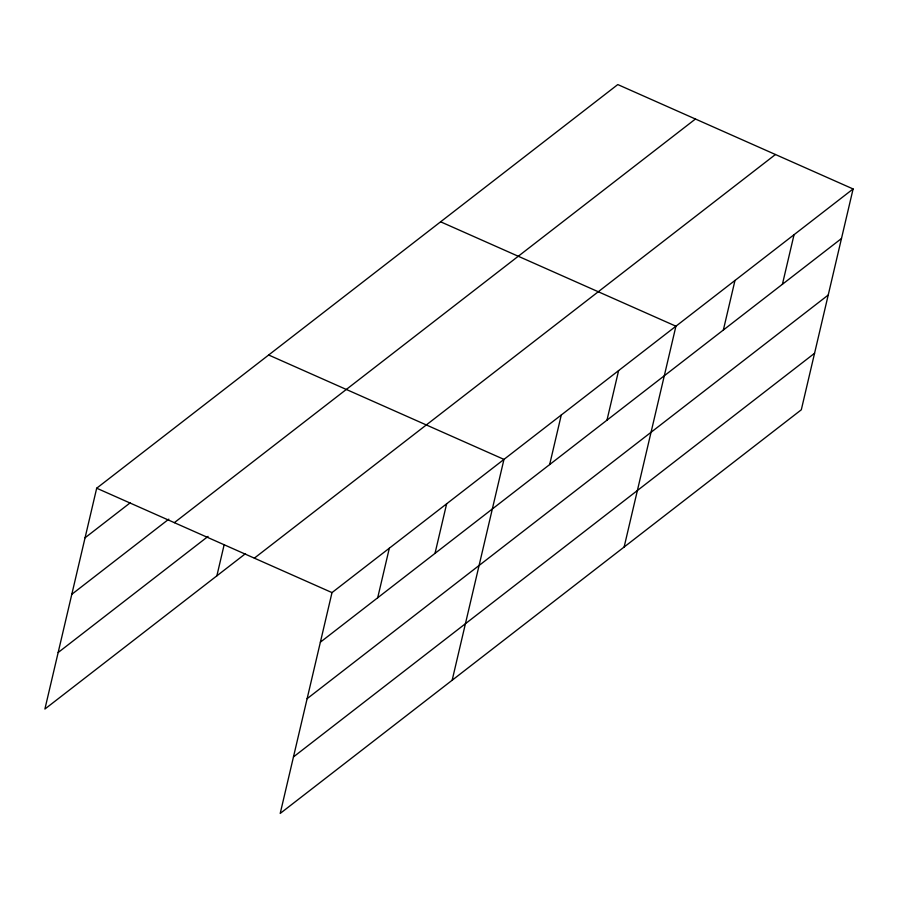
<?xml version="1.0" encoding="UTF-8"?>
<svg xmlns="http://www.w3.org/2000/svg" width="898" height="898" viewBox="0 0 898 898"><rect width="100%" height="100%" fill="white"/><g stroke="black" fill="none" stroke-linecap="round" stroke-linejoin="round"><path stroke-width="1.35" d="M853.1 188.962L332.002 592.601L280.21 813.431L801.308 409.791L853.1 188.962L617.79 84.569L96.692 488.209L44.9 709.038L245.524 553.639M216.867 575.842L224.118 544.884M377.699 597.765L389.328 548.195M435.014 553.37L446.643 503.8M452.165 680.235L503.969 459.394L268.659 355.002M549.655 464.569L561.284 414.999M606.981 420.163L618.61 370.593M624.132 547.028L675.925 326.199L440.615 221.806M723.361 330.015L734.979 280.457M782.416 284.273L794.045 234.704M85.074 537.779L130.266 502.768M71.818 594.296L168.813 519.156M174.347 522.658L695.445 119.019M58.157 652.52L208.067 536.398M254.347 558.152L775.445 154.512M320.373 642.171L841.471 238.531M307.116 698.689L828.214 295.049M293.466 756.913L814.565 353.273M96.692 488.209L332.002 592.601"/></g></svg>
